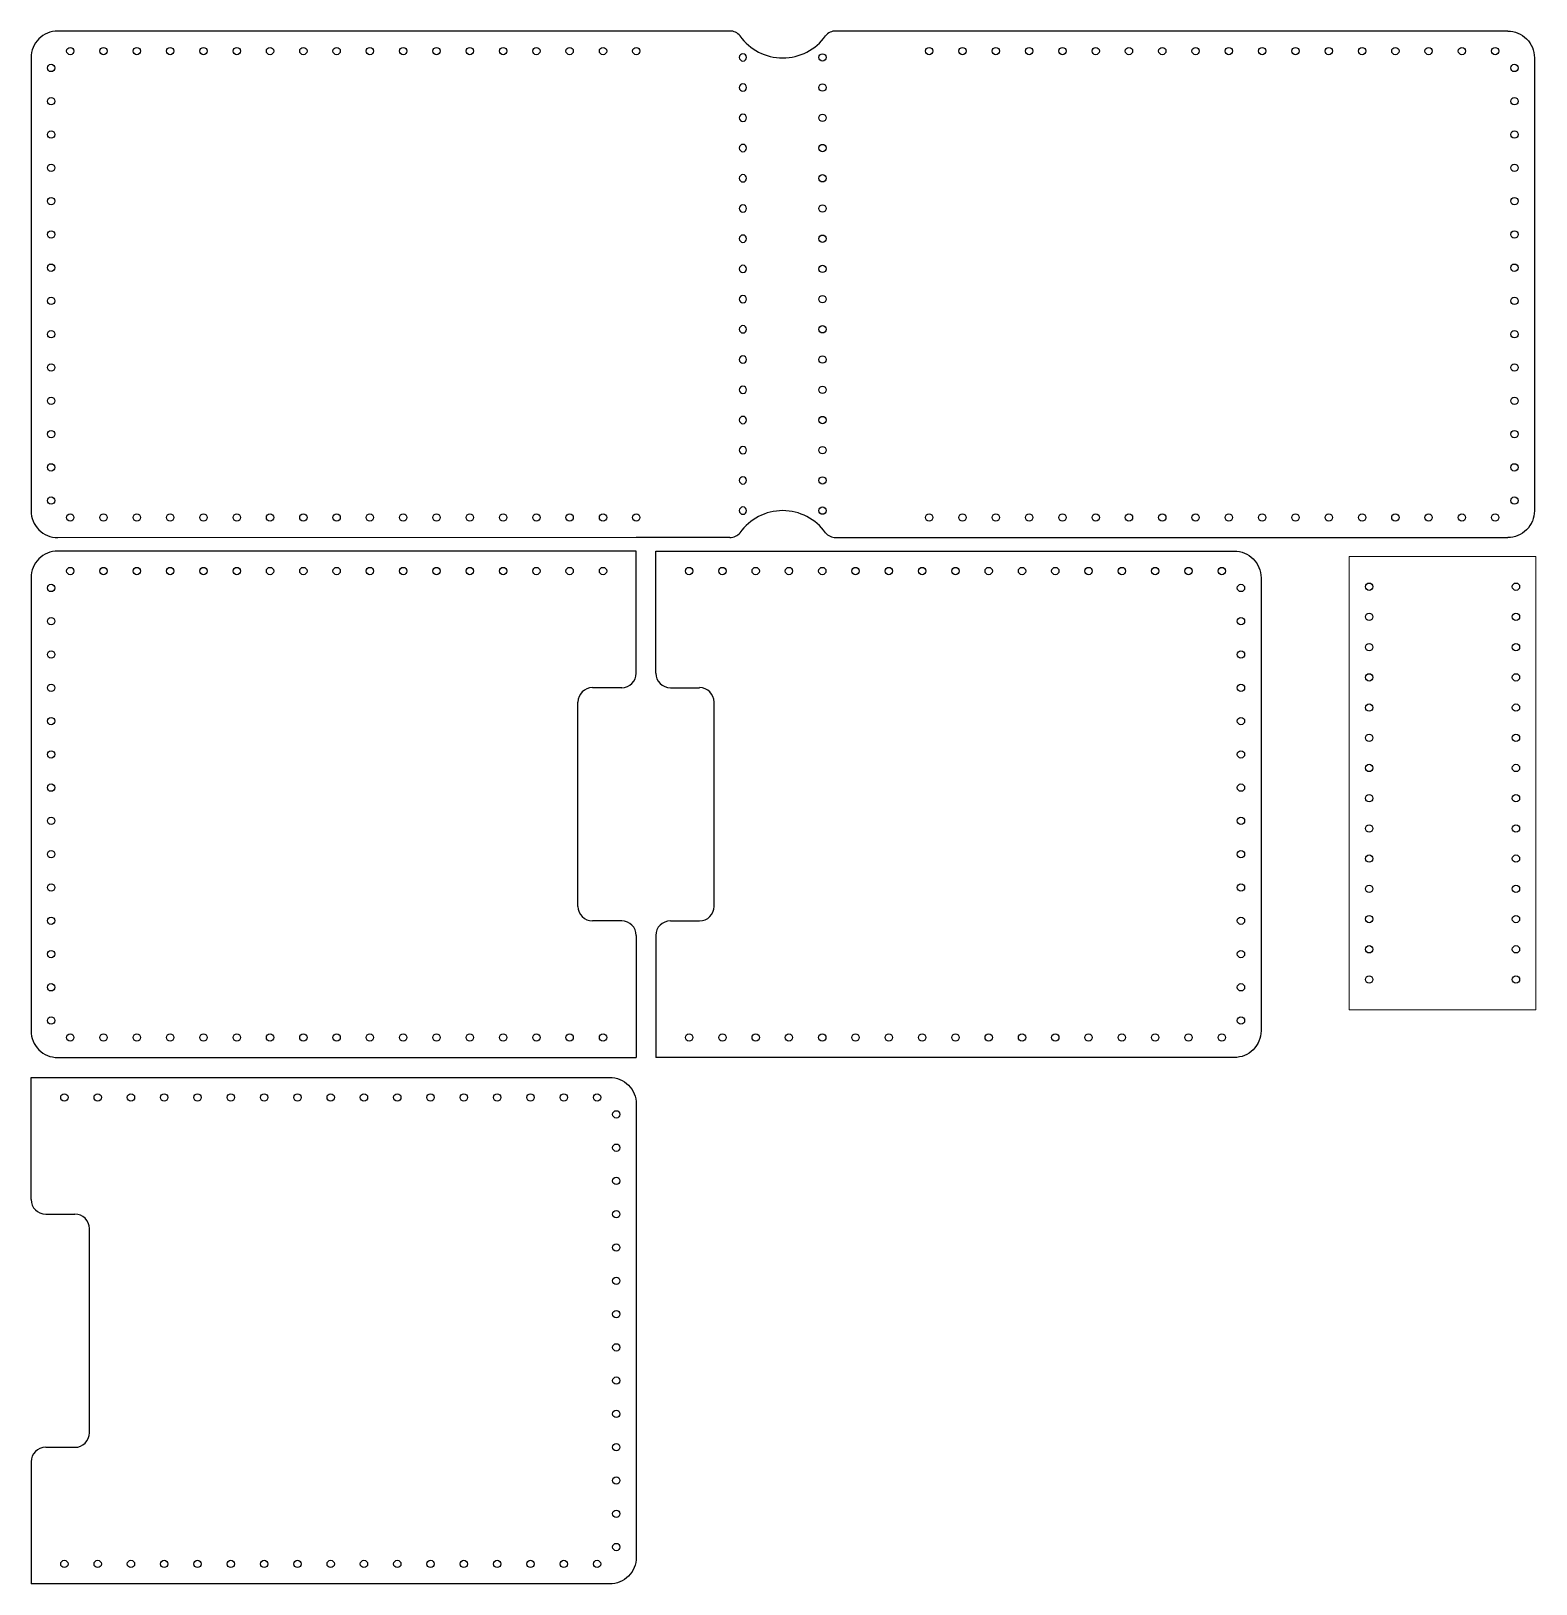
# Model space of a CAD drawing. Header units: millimetres. Extents: x 31 to 257, y -93 to 140.
import ezdxf

# ---------------------------------------------------------------- set-up
doc = ezdxf.new("R2010")
doc.units = ezdxf.units.MM
doc.layers.add('PDF _карман', color=7, linetype='Continuous')

# ---------------------------------------------------------------- blocks, each defined once
blk = doc.blocks.new('*U17')
blk.add_circle((0, 0), 0.55)
blk = doc.blocks.new('*U18')
at = {"color": 0, "linetype": 'ByBlock', "lineweight": -2, "transparency": 16777216, "rotation": 90}
for p in [(150.17, 136.5), (150.17, 131.97), (150.17, 127.43), (150.17, 122.9), (150.17, 118.36), (150.17, 113.83), (150.17, 109.3), (150.17, 104.76), (150.17, 100.23), (150.17, 95.7), (150.17, 91.16), (150.17, 86.63), (150.17, 82.09), (150.17, 77.56), (150.17, 73.03), (150.17, 68.49)]:
    blk.add_blockref('*U17', p, dxfattribs=at)
blk = doc.blocks.new('*U19')
blk.add_circle((0, 0), 0.55)
blk = doc.blocks.new('*U20')
at = {"color": 0, "linetype": 'ByBlock', "lineweight": -2, "transparency": 16777216, "rotation": 90}
for p in [(150.17, 136.5), (150.17, 131.97), (150.17, 127.43), (150.17, 122.9), (150.17, 118.36), (150.17, 113.83), (150.17, 109.3), (150.17, 104.76), (150.17, 100.23), (150.17, 95.7), (150.17, 91.16), (150.17, 86.63), (150.17, 82.09), (150.17, 77.56), (150.17, 73.03), (150.17, 68.49)]:
    blk.add_blockref('*U19', p, dxfattribs=at)
blk = doc.blocks.new('*U40')
blk.add_circle((0, 0), 0.55)
blk = doc.blocks.new('*U41')
at = {"color": 0, "linetype": 'ByBlock', "lineweight": -2, "transparency": 16777216}
for p in [(174.92, 137.45), (179.91, 137.45), (184.91, 137.45), (189.9, 137.45), (194.9, 137.45), (199.89, 137.45), (204.88, 137.45), (209.88, 137.45), (214.87, 137.45), (219.86, 137.45), (224.86, 137.45), (229.85, 137.45), (234.84, 137.45), (239.84, 137.45), (244.83, 137.45), (249.82, 137.45), (254.82, 137.45), (259.81, 137.45)]:
    blk.add_blockref('*U40', p, dxfattribs=at)
for p, rotation in [((262.69, 134.91), 270), ((262.69, 129.92), 270), ((262.69, 124.92), 270), ((262.69, 119.93), 270), ((262.69, 114.94), 270), ((262.69, 109.94), 270), ((262.69, 104.95), 270), ((262.69, 99.96), 270), ((262.69, 94.96), 270), ((262.69, 89.97), 270), ((262.69, 84.98), 270), ((262.69, 79.98), 270), ((262.69, 74.99), 270), ((262.69, 70), 270), ((174.92, 67.46), 180), ((179.91, 67.46), 180), ((184.91, 67.46), 180), ((189.9, 67.46), 180), ((194.9, 67.46), 180), ((199.89, 67.46), 180), ((204.88, 67.46), 180), ((209.88, 67.46), 180), ((214.87, 67.46), 180), ((219.86, 67.46), 180), ((224.86, 67.46), 180), ((229.85, 67.46), 180), ((234.84, 67.46), 180), ((239.84, 67.46), 180), ((244.83, 67.46), 180), ((249.82, 67.46), 180), ((254.82, 67.46), 180), ((259.81, 67.46), 180)]:
    blk.add_blockref('*U40', p, dxfattribs=dict(at, rotation=rotation))

msp = doc.modelspace()

# ---------------------------------------------------------------- linework, layer by layer
for p, q in [((136.26, 64.46), (122.23, 64.46)), ((122.23, 44.12), (122.23, 62.43)), ((125.16, 44.12), (125.16, 62.43)), ((113.48, 9.12), (113.48, 39.75)), ((120.04, 41.93), (115.67, 41.93)), ((127.35, 41.93), (131.72, 41.93)), ((133.91, 9.12), (133.91, 39.75)), ((120.04, 6.94), (115.67, 6.94)), ((122.23, 4.75), (122.23, -13.56)), ((125.16, 4.75), (125.16, -13.56)), ((127.35, 6.94), (131.72, 6.94)), ((31.46, -34.87), (31.46, -16.55)), ((33.65, -37.05), (38.02, -37.05)), ((40.21, -69.86), (40.21, -39.24)), ((33.65, -72.05), (38.02, -72.05)), ((31.46, -74.24), (31.46, -92.55))]:
    msp.add_line(p, q)
for points in [[(136.26, 140.45), (35.46, 140.45, 0.414214), (31.46, 136.45), (31.46, 68.46, 0.414214), (35.46, 64.46)], [(252.94, 140.45, -0.414214), (256.94, 136.45), (256.94, 68.46, -0.414214), (252.94, 64.46)], [(122.23, 62.43), (35.46, 62.43, 0.414214), (31.46, 58.43), (31.46, -9.56, 0.414214), (35.46, -13.56), (122.23, -13.56)], [(125.16, 62.43), (211.93, 62.43, -0.414214), (215.93, 58.43), (215.93, -9.56, -0.414214), (211.93, -13.56), (125.16, -13.56)], [(31.46, -16.55), (118.23, -16.55, -0.414214), (122.23, -20.55), (122.23, -88.55, -0.414214), (118.23, -92.55), (31.46, -92.55)]]:
    msp.add_lwpolyline(points, format="xyb")
for points in [[(252.94, 140.45), (152.15, 140.45)], [(152.15, 64.46), (252.94, 64.46)]]:
    msp.add_lwpolyline(points)
for centre in [(37.34, 137.45), (42.33, 137.45), (47.33, 137.45), (52.32, 137.45), (57.32, 137.45), (62.31, 137.45), (67.3, 137.45), (72.3, 137.45), (77.29, 137.45), (82.28, 137.45), (87.28, 137.45), (92.27, 137.45), (97.26, 137.45), (102.26, 137.45), (107.25, 137.45), (112.24, 137.45), (117.24, 137.45), (122.23, 137.45), (34.46, 134.91), (34.46, 129.92), (34.46, 124.92), (34.46, 119.93), (34.46, 114.94), (34.46, 109.94), (34.46, 104.95), (34.46, 99.96), (34.46, 94.96), (34.46, 89.97), (34.46, 84.98), (34.46, 79.98), (34.46, 74.99), (34.46, 70), (37.34, 67.46), (42.33, 67.46), (47.33, 67.46), (52.32, 67.46), (57.32, 67.46), (62.31, 67.46), (67.3, 67.46), (72.3, 67.46), (77.29, 67.46), (82.28, 67.46), (87.28, 67.46), (92.27, 67.46), (97.26, 67.46), (102.26, 67.46), (107.25, 67.46), (112.24, 67.46), (117.24, 67.46), (122.23, 67.46), (37.34, 59.43), (42.33, 59.43), (47.33, 59.43), (52.32, 59.43), (57.32, 59.43), (62.31, 59.43), (67.3, 59.43), (72.3, 59.43), (77.29, 59.43), (82.28, 59.43), (87.28, 59.43), (92.27, 59.43), (97.26, 59.43), (102.26, 59.43), (107.25, 59.43), (112.24, 59.43), (117.24, 59.43), (130.15, 59.43), (135.15, 59.43), (140.14, 59.43), (145.13, 59.43), (150.13, 59.43), (155.12, 59.43), (160.11, 59.43), (165.11, 59.43), (170.1, 59.43), (175.09, 59.43), (180.09, 59.43), (185.08, 59.43), (190.07, 59.43), (195.07, 59.43), (200.06, 59.43), (205.05, 59.43), (210.05, 59.43), (34.46, 56.89), (212.93, 56.89), (232.16, 57.08), (254.17, 57.08), (34.46, 51.9), (212.93, 51.9), (232.16, 52.55), (254.17, 52.55), (34.46, 46.91), (212.93, 46.91), (232.16, 48.01), (254.17, 48.01), (34.46, 41.91), (212.93, 41.91), (232.16, 43.48), (254.17, 43.48), (34.46, 36.92), (212.93, 36.92), (232.16, 38.94), (254.17, 38.94), (232.16, 34.41), (254.17, 34.41), (34.46, 31.92), (212.93, 31.92), (232.16, 29.88), (254.17, 29.88), (34.46, 26.93), (212.93, 26.93), (232.16, 25.34), (254.17, 25.34), (34.46, 21.94), (212.93, 21.94), (232.16, 20.81), (254.17, 20.81), (34.46, 16.94), (212.93, 16.94), (232.16, 16.28), (254.17, 16.28), (34.46, 11.95), (212.93, 11.95), (232.16, 11.74), (254.17, 11.74), (34.46, 6.96), (212.93, 6.96), (232.16, 7.21), (254.17, 7.21), (34.46, 1.96), (212.93, 1.96), (232.16, 2.67), (254.17, 2.67), (232.16, -1.86), (254.17, -1.86), (34.46, -3.03), (212.93, -3.03), (34.46, -8.02), (212.93, -8.02), (37.34, -10.56), (42.33, -10.56), (47.33, -10.56), (52.32, -10.56), (57.32, -10.56), (62.31, -10.56), (67.3, -10.56), (72.3, -10.56), (77.29, -10.56), (82.28, -10.56), (87.28, -10.56), (92.27, -10.56), (97.26, -10.56), (102.26, -10.56), (107.25, -10.56), (112.24, -10.56), (117.24, -10.56), (130.15, -10.56), (135.15, -10.56), (140.14, -10.56), (145.13, -10.56), (150.13, -10.56), (155.12, -10.56), (160.11, -10.56), (165.11, -10.56), (170.1, -10.56), (175.09, -10.56), (180.09, -10.56), (185.08, -10.56), (190.07, -10.56), (195.07, -10.56), (200.06, -10.56), (205.05, -10.56), (210.05, -10.56), (36.45, -19.55), (41.45, -19.55), (46.44, -19.55), (51.43, -19.55), (56.43, -19.55), (61.42, -19.55), (66.41, -19.55), (71.41, -19.55), (76.4, -19.55), (81.39, -19.55), (86.39, -19.55), (91.38, -19.55), (96.37, -19.55), (101.37, -19.55), (106.36, -19.55), (111.36, -19.55), (116.35, -19.55), (119.23, -22.09), (119.23, -27.09), (119.23, -32.08), (119.23, -37.07), (119.23, -42.07), (119.23, -47.06), (119.23, -52.06), (119.23, -57.05), (119.23, -62.04), (119.23, -67.04), (119.23, -72.03), (119.23, -77.02), (119.23, -82.02), (119.23, -87.01), (36.45, -89.55), (41.45, -89.55), (46.44, -89.55), (51.43, -89.55), (56.43, -89.55), (61.42, -89.55), (66.41, -89.55), (71.41, -89.55), (76.4, -89.55), (81.39, -89.55), (86.39, -89.55), (91.38, -89.55), (96.37, -89.55), (101.37, -89.55), (106.36, -89.55), (111.36, -89.55), (116.35, -89.55)]:
    msp.add_circle(centre, 0.55)
for centre, radius, start, end in [((136.26, 138.48), 1.98, 39.4719, 90), ((152.15, 138.48), 1.98, 90, 140.5281), ((144.2, 144.28), 7.87, 215.3382, 324.6618), ((144.2, 60.62), 7.87, 35.3382, 144.6618), ((136.26, 66.43), 1.98, 270, 320.5281), ((152.15, 66.43), 1.98, 219.4719, 270), ((120.04, 44.12), 2.19, 270, 0), ((127.35, 44.12), 2.19, 180, 270), ((115.67, 39.75), 2.19, 90, 180), ((131.72, 39.75), 2.19, 0, 90), ((115.67, 9.12), 2.19, 180, 270), ((131.72, 9.12), 2.19, 270, 0), ((120.04, 4.75), 2.19, 0, 90), ((127.35, 4.75), 2.19, 90, 180), ((33.65, -34.87), 2.19, 180, 270), ((38.02, -39.24), 2.19, 0, 90), ((38.02, -69.86), 2.19, 270, 0), ((33.65, -74.24), 2.19, 90, 180)]:
    msp.add_arc(centre, radius, start, end)
at = {"layer": 'PDF _карман', "lineweight": 15}
for points in [[(122.23, 64.46), (35.46, 64.46, -0.414214), (31.46, 68.46), (31.46, 136.45, -0.414214), (35.46, 140.45), (122.23, 140.45)], [(166.17, 64.46), (252.94, 64.46, 0.414214), (256.94, 68.46), (256.94, 136.45, 0.414214), (252.94, 140.45), (166.17, 140.45)], [(122.23, -13.56), (35.46, -13.56, -0.414214), (31.46, -9.56), (31.46, 58.43, -0.414214), (35.46, 62.43), (122.23, 62.43)], [(125.16, -13.56), (211.93, -13.56, 0.414214), (215.93, -9.56), (215.93, 58.43, 0.414214), (211.93, 62.43), (125.16, 62.43)], [(31.46, -92.55), (118.23, -92.55, 0.414214), (122.23, -88.55), (122.23, -20.55, 0.414214), (118.23, -16.55), (31.46, -16.55)]]:
    msp.add_lwpolyline(points, format="xyb", dxfattribs=at)
at = {"layer": 'PDF _карман', "lineweight": 9}
msp.add_lwpolyline([(229.16, -6.39), (257.17, -6.39), (257.17, 61.61), (229.16, 61.61)], close=True, dxfattribs=at)

# ---------------------------------------------------------------- block references
for name, p in [('*U41', (-8.75, 0)), ('*U18', (0, 0))]:
    msp.add_blockref(name, p)
at = {"xscale": -1}
msp.add_blockref('*U20', (288.4, 0), dxfattribs=at)

doc.saveas('drawing.dxf')
